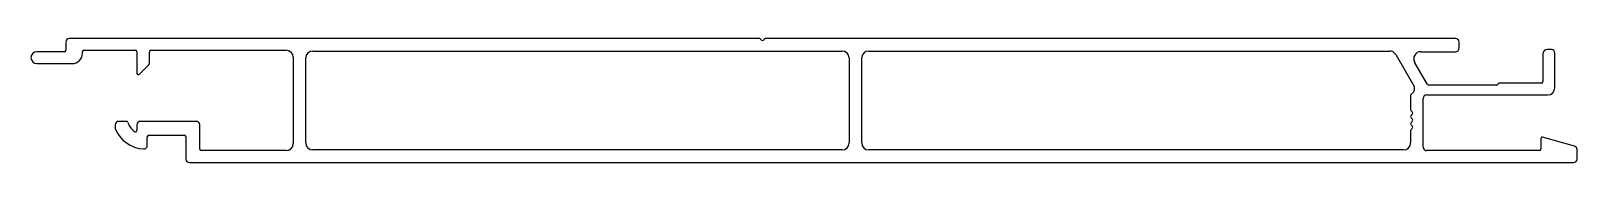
# Model space of a CAD drawing. Extents: x 2788 to 3010, y 1441 to 1459.
import ezdxf

# ---------------------------------------------------------------- set-up
doc = ezdxf.new("R2010")
doc.units = 0
doc.layers.get('0').update_dxf_attribs({"linetype": 'CONTINUOUS'})

msp = doc.modelspace()

# ---------------------------------------------------------------- linework, layer by layer
for p, q in [((2792.56, 1458.51), (2792.56, 1457.31)), ((2892.09, 1459.01), (2793.06, 1459.01)), ((2892.41, 1458.76), (2892.23, 1458.95)), ((2892.88, 1458.95), (2892.7, 1458.76)), ((2992.06, 1459.01), (2893.02, 1459.01)), ((2992.56, 1457.61), (2992.56, 1458.51)), ((2792.36, 1457.11), (2788.41, 1457.11)), ((2794.96, 1456.91), (2794.96, 1457.11)), ((2795.16, 1457.31), (2802.56, 1457.31)), ((2802.76, 1457.11), (2802.76, 1454.01)), ((2804.56, 1455.53), (2804.56, 1457.11)), ((2804.76, 1457.31), (2824.21, 1457.31)), ((2825.21, 1456.31), (2825.21, 1443.91)), ((2827.01, 1444.01), (2827.01, 1456.21)), ((2828.01, 1457.21), (2904.01, 1457.21)), ((2905.01, 1456.21), (2905.01, 1444.01)), ((2906.81, 1444.01), (2906.81, 1456.21)), ((2907.81, 1457.21), (2982.61, 1457.21)), ((2983.48, 1456.71), (2986.08, 1452.2)), ((2987.06, 1457.11), (2992.06, 1457.11)), ((3004.61, 1456.81), (3004.61, 1452.81)), ((3005.81, 1457.41), (3005.21, 1457.41)), ((3006.31, 1451.91), (3006.31, 1456.91)), ((2788.41, 1455.41), (2793.46, 1455.41)), ((2803.1, 1453.86), (2804.41, 1455.18)), ((2988.04, 1452.41), (2986.19, 1455.61)), ((2986.11, 1452.1), (2986.11, 1451.49)), ((2998.01, 1452.31), (2988.21, 1452.31)), ((3004.41, 1452.61), (2998.31, 1452.61)), ((2985.61, 1450.82), (2985.61, 1448.81)), ((2986.05, 1451.35), (2985.66, 1450.96)), ((2987.41, 1443.41), (2987.41, 1450.41)), ((2987.91, 1450.91), (3005.31, 1450.91)), ((2985.68, 1448.64), (2985.83, 1448.48)), ((2985.83, 1448.13), (2985.68, 1447.97)), ((2985.68, 1447.62), (2985.83, 1447.46)), ((2799.66, 1446.61), (2799.66, 1446.14)), ((2801.28, 1447.11), (2800.16, 1447.11)), ((2802.76, 1446.61), (2802.76, 1445.8)), ((2811.31, 1447.11), (2803.26, 1447.11)), ((2804.26, 1443.66), (2804.26, 1444.91)), ((2804.46, 1445.11), (2809.61, 1445.11)), ((2809.81, 1444.91), (2809.81, 1441.71)), ((2811.81, 1443.11), (2811.81, 1446.61)), ((2985.61, 1445.76), (2985.61, 1444.01)), ((2985.83, 1447.11), (2985.68, 1446.96)), ((2985.68, 1446.6), (2985.83, 1446.45)), ((2985.83, 1446.09), (2985.68, 1445.94)), ((2824.21, 1442.91), (2812.01, 1442.91)), ((2904.01, 1443.01), (2828.01, 1443.01)), ((2984.61, 1443.01), (2907.81, 1443.01)), ((3004.11, 1442.91), (2987.91, 1442.91)), ((3004.31, 1444.66), (3004.31, 1443.11)), ((3009.14, 1443.53), (3004.56, 1444.85)), ((3009.51, 1441.71), (3009.51, 1443.05)), ((2810.31, 1441.21), (3009.01, 1441.21))]:
    msp.add_line(p, q)
for centre, radius, start, end in [((2793.06, 1458.51), 0.5, 90, 180), ((2892.09, 1458.81), 0.2, 45, 90), ((2892.56, 1458.91), 0.2, 225, 315), ((2893.02, 1458.81), 0.2, 90, 135), ((2992.06, 1458.51), 0.5, 0, 90), ((2788.41, 1456.26), 0.85, 90, 270), ((2792.36, 1457.31), 0.2, 270, 360), ((2793.46, 1456.91), 1.5, 270, 0), ((2795.16, 1457.11), 0.2, 90, 180), ((2802.56, 1457.11), 0.2, 0, 90), ((2804.76, 1457.11), 0.2, 90, 180), ((2824.21, 1456.31), 1, 0, 90), ((2828.01, 1456.21), 1, 90, 180), ((2904.01, 1456.21), 1, 0, 90), ((2907.81, 1456.21), 1, 90, 180), ((2982.61, 1456.21), 1, 30, 90), ((2987.06, 1456.11), 1, 90, 210), ((2992.06, 1457.61), 0.5, 270, 0), ((3005.21, 1456.81), 0.6, 90, 180), ((3005.81, 1456.91), 0.5, 0, 90), ((2802.96, 1454.01), 0.2, 180, 315), ((2804.06, 1455.53), 0.5, 315, 0), ((2985.91, 1452.1), 0.2, 0, 30), ((2988.21, 1452.51), 0.2, 210, 270), ((2998.01, 1452.41), 0.1, 270, 0), ((2998.31, 1452.41), 0.2, 90, 180), ((3004.41, 1452.81), 0.2, 270, 360), ((3005.31, 1451.91), 1, 270, 360), ((2985.81, 1450.82), 0.2, 135, 180), ((2985.91, 1451.49), 0.2, 315, 0), ((2987.91, 1450.41), 0.5, 90, 180), ((2985.86, 1448.81), 0.25, 180, 225), ((2985.86, 1447.8), 0.25, 135, 225), ((2985.66, 1448.31), 0.25, 315, 45), ((2985.66, 1447.29), 0.25, 315, 45), ((2800.16, 1446.61), 0.5, 90, 180), ((2799.86, 1446.14), 0.2, 180, 201.4343), ((2803.95, 1447.75), 4.6, 201.4343, 267.2644), ((2801.28, 1446.91), 0.2, 17.5719, 90), ((2803.95, 1447.75), 2.6, 197.5719, 234.4414), ((2802.56, 1445.8), 0.2, 234.4414, 0), ((2803.26, 1446.61), 0.5, 90, 180), ((2804.46, 1444.91), 0.2, 90, 180), ((2809.61, 1444.91), 0.2, 0, 90), ((2811.31, 1446.61), 0.5, 0, 90), ((2985.86, 1446.78), 0.25, 135, 225), ((2985.86, 1445.76), 0.25, 135, 180), ((2985.66, 1446.27), 0.25, 315, 45), ((2803.76, 1443.66), 0.5, 267.2644, 0), ((2812.01, 1443.11), 0.2, 180, 270), ((2824.21, 1443.91), 1, 270, 360), ((2828.01, 1444.01), 1, 180, 270), ((2904.01, 1444.01), 1, 270, 360), ((2907.81, 1444.01), 1, 180, 270), ((2984.61, 1444.01), 1, 270, 360), ((2987.91, 1443.41), 0.5, 180, 270), ((3004.11, 1443.11), 0.2, 270, 360), ((3004.51, 1444.66), 0.2, 74, 180), ((3009.01, 1443.05), 0.5, 0, 74), ((2810.31, 1441.71), 0.5, 180, 270), ((3009.01, 1441.71), 0.5, 270, 0)]:
    msp.add_arc(centre, radius, start, end)

doc.saveas('drawing.dxf')
